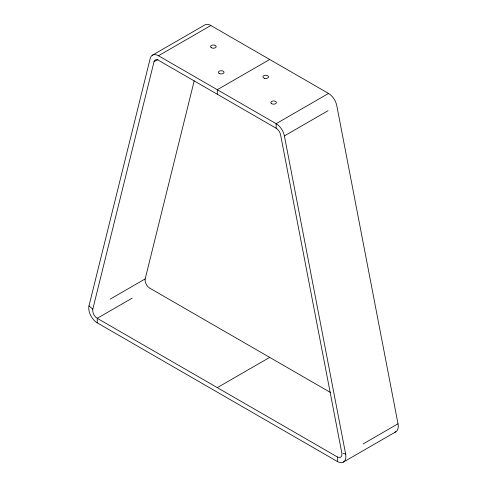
<?xml version="1.0" encoding="UTF-8"?>
<svg xmlns="http://www.w3.org/2000/svg" width="487" height="487" viewBox="0 0 487 487"><rect width="100%" height="100%" fill="white"/><g stroke="black" fill="none" stroke-linecap="round" stroke-linejoin="round"><path stroke-width="0.73" d="M158.47 55.749L276.141 123.686A12.047 6.952 60 0 1 284.402 135.903L345.63 454.042A12.041 6.952 60 0 1 337.369 461.493L97.242 322.857A12.041 6.952 60 0 1 88.987 305.873L150.209 58.428A12.047 6.952 60 0 1 158.47 55.749L210.859 25.507L328.53 93.443A12.047 6.952 60 0 1 336.791 105.661L398.013 423.8A12.041 6.952 60 0 1 394.342 432.346M97.242 322.857L97.242 318.315A6.483 3.744 60 0 1 92.798 309.172L154.026 61.727L157.934 59.469M330.758 392.644L149.631 288.073A6.483 3.744 60 0 1 145.181 278.929L194.203 80.824M343.451 462.047L395.84 431.805M269.695 59.475L217.305 89.718L217.305 94.253M328.53 93.443L276.141 123.686L276.141 128.227A6.483 3.744 60 0 1 280.591 134.802L341.819 452.947A6.483 3.744 60 0 1 337.369 456.952L337.369 461.487M284.402 135.903L328.055 110.701M110.257 299.091L145.181 278.929M132.166 298.154L97.242 318.315L337.369 456.952M217.305 387.634L269.695 357.391M363.089 443.961L398.013 423.8M152.169 55.335L204.558 25.087A12.047 6.952 60 0 1 210.859 25.507M343.085 453.312L345.63 454.042M276.141 128.227L158.47 60.285A6.483 3.744 60 0 0 154.026 61.727M88.987 305.873L92.798 309.172M271.393 103.53A2.776 1.601 0 0 0 276.172 103.207A2.776 1.601 0 0 0 273.304 100.979A2.776 1.601 0 0 0 271.393 103.53M264.374 78.255A2.776 1.601 0 0 0 268.544 76.867A2.776 1.601 0 0 0 264.374 75.473A2.776 1.601 0 0 0 264.374 78.255M219.004 73.287A2.776 1.601 0 0 0 223.783 72.965A2.776 1.601 0 0 0 220.915 70.737A2.776 1.601 0 0 0 219.004 73.287M211.145 47.574A2.776 1.601 0 0 0 215.93 47.257A2.776 1.601 0 0 0 213.056 45.029A2.776 1.601 0 0 0 211.145 47.574"/></g></svg>
